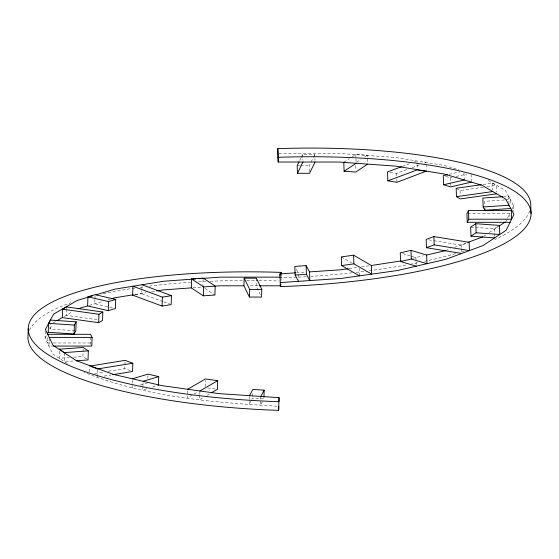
<?xml version="1.0" encoding="UTF-8"?>
<svg xmlns="http://www.w3.org/2000/svg" width="559" height="559" viewBox="0 0 559 559"><rect width="100%" height="100%" fill="white"/><g stroke="black" fill="none" stroke-linecap="round" stroke-linejoin="round"><path stroke-width="0.42" stroke-dasharray="2.79 2.1" d="M281.142 274.769L280.981 280.604M67.283 363.581L52.791 354.001L45.055 338.132L45.3 331.201M47.599 337.769L47.417 342.967L49.989 342.967M49.192 338.265L48.919 346.063L52.35 346.063M74.962 330.69L49.982 328.999L50.163 323.808M59.485 351.332L59.247 358.263L69.372 357.529M64.69 352.995L64.383 361.659L73.669 360.988M66.423 309.448L66.214 315.325L98.216 319.818M66.451 308.61L66.514 306.926M86.736 359.102L82.879 356.551L83.025 352.422M83.053 351.597L83.137 349.116M91.019 344.519L90.265 342.967L90.446 337.762M89.657 371.875L89.831 366.914M94.925 299.421L94.778 303.754L115.399 308.526M94.96 298.555L95.051 295.956M97.294 377.22L97.587 368.947M130.226 370.631L124.818 368.626L125.048 362.001M132.294 380.532L132.05 387.464L135.341 386.479M162.976 301.56L141.72 293.685L141.818 290.82M141.853 289.953L142 285.621M142.915 386.486L142.79 389.951L147.73 388.47M142.943 385.619L143.097 381.287M147.835 378.457L147.988 374.125M187.593 390.986L187.349 397.917L193.267 394.479M202.861 287.046L203.134 279.248M199.78 395.304L199.626 399.636L203.322 397.491M199.808 394.437L199.926 390.972M205.139 386.751L205.349 380.686M249.468 396.534L249.195 404.332L251.438 400.16M256.336 278.186L256.071 285.803L261.186 296.305M252.626 396.345L252.745 392.879M260.801 396.429L260.494 405.093L263.121 400.23M280.911 280.192L281.093 274.993M299.743 160.426L300.84 158.176M301.203 157.421L302.664 154.424L314.794 154.424L314.997 160.342M309.518 171.599L309.309 165.674L310.769 162.676M311.139 161.928L312.963 158.176M313.326 157.421L314.794 154.424M505.909 221.567L507.313 218.681M507.663 217.961L509.773 213.636L467.785 213.622M511.618 209.849L513.637 205.698L505.371 190.374L487.602 180.068M45.055 338.132L46.642 335.197M49.982 328.999L52.211 324.87M251.816 399.468L252.563 398.078L263.869 398.84M343.792 162.299L349.452 158.56M352.282 156.688L355.824 154.354L367.389 155.185L367.64 162.383M356.775 162.201L361.016 159.399M364.559 157.058L367.389 155.185M475.723 227.464L494.296 228.806L498.153 226.262M483.437 236.415L485.61 234.976M489.237 232.579L499.453 225.829M53.322 322.802L55.572 321.502M64.271 316.457L72.698 311.566M194.008 394.053L197.711 391.908M207.026 395.346L210.722 393.201M402.249 166.442L410.425 163.41M413.695 162.201L416.965 160.985L417.056 163.584M390.014 172.298L396.617 173.374L408.063 169.132M412.151 167.616L419.509 164.891M424.414 163.074L426.049 162.466M445.628 250.635L450.463 248.839M454.495 247.351L465.78 243.165M433.903 240.705L461.413 245.177L468.372 242.599M89.216 305.417L103.01 301.287M107.95 299.813L110.416 299.072M140.281 385.004L147.688 382.789M152.663 386.996L158.428 385.277M449.059 174.338L459.784 171.851M445.67 176.385L450.435 177.811L452.084 177.434M456.214 176.476L466.933 173.989M412.647 258.272L423.338 255.798M135.124 294.495L145.878 292.741M151.692 291.798L155.011 291.26M135.117 294.754L141.72 293.685M94.73 373.517L104.184 371.98M108.481 371.281L124.818 368.626M104.177 376.102L111.052 374.984M482.976 184.491L492.486 183.156L496.378 185.413L496.609 192.135M456.815 188.635L460.05 190.514L483.402 187.237M486.861 186.748L496.378 185.413M349.04 268.613L357.397 267.44M361.526 266.86L368.891 265.825M192.953 287.766L201.212 287.165M73.592 357.222L82.879 356.551M503.54 196.656L508.704 196.307L510.465 199.57L510.653 205.034M504.435 199.975L484.625 201.317L484.793 206.187M505.301 199.919L510.465 199.57M296.466 272.778L305.158 272.191M278.766 153.369L338.677 153.369L395.388 157.477L444.16 165.408L458.981 169.845M297.185 165.674L299.778 165.674M300.644 165.674L309.309 165.674M250.411 285.803L258.628 285.803M53.412 342.967L90.265 342.967M276.991 406.211C211.812 402.375 145.088 396.953 83.976 372.287M470.664 227.094L474.884 227.401M207.564 387.96L215.746 389.113M428.746 239.867L433.043 240.566M402.739 253.583L410.145 255.798M410.97 256.043L415.903 257.517L416.148 264.449M163.794 301.86L169.517 303.984M341.318 256.909L351.674 262.919M204.985 288.451L214.901 294.998M296.326 269.186L298.199 272.659M513.637 205.698L513.854 211.763M509.773 213.636L509.927 217.968M508.704 196.307L508.99 204.37M494.296 228.806L494.429 232.698M494.463 233.564L494.582 237.03M492.486 183.156L492.724 189.878M471.104 174.324L471.342 181.256M463.984 173.052L464.222 179.984M460.05 190.514L460.197 194.714M461.413 245.177L461.503 247.658M461.531 248.489L461.671 252.626M450.435 177.811L450.729 186.07M426.112 164.199L426.293 169.398M417.091 164.451L417.273 169.65M396.617 173.374L396.701 175.805M396.82 179.048L396.932 182.297M355.824 154.354L355.957 158.078M355.985 158.945L356.139 163.277M355.44 165.576L355.615 170.439M359.102 268.068L359.346 275M302.664 154.424L302.873 160.342M298.261 274.392L298.443 279.591M529.715 210.946A251.969 64.655 -2 0 1 494.869 239.511M464.236 251.033A251.969 64.655 -2 0 1 460.567 252.158M455.536 253.632A251.969 64.655 -2 0 1 427.984 260.557M427.125 260.746A251.969 64.655 -2 0 1 424.519 261.312M417.482 262.779A251.969 64.655 -2 0 1 411.221 264.009M405.799 265.022A251.969 64.655 -2 0 1 368.954 270.759M363.713 271.429A251.969 64.655 -2 0 1 355.79 272.38M352.254 272.778A251.969 64.655 -2 0 1 310.706 276.419M306.318 276.698A251.969 64.655 -2 0 1 297.535 277.194M296.654 277.236A251.969 64.655 -2 0 1 280.904 277.907M29.508 330.348A251.969 64.655 2 0 1 70.776 302.796M103.254 293.81A251.969 64.655 2 0 1 134.803 288.081M140.176 287.312A251.969 64.655 2 0 1 143.796 286.823M149.281 286.124A251.969 64.655 2 0 1 190.598 282.302M198.606 281.827A251.969 64.655 2 0 1 205.775 281.463M210.268 281.268A251.969 64.655 2 0 1 243.186 280.513M246.687 280.506A251.969 64.655 2 0 1 258.104 280.555M258.985 280.562A251.969 64.655 2 0 1 279.144 281.002"/><path stroke-width="0.84" d="M281.156 273.98L281.184 272.394A251.969 64.655 2 0 0 28.25 328.538L27.95 337.203A251.969 64.655 2 0 0 278.661 410.369L278.731 406.323M49.933 320.992L45.363 329.468L53.091 345.336L76.29 360.66L113.372 374.404L161.817 385.619L218.317 393.557L279.032 397.666L278.962 401.704A251.969 64.655 2 0 1 28.25 328.538M48.221 332.263L48.535 323.34L50.296 320.076L76.136 321.823L75.821 330.753L74.061 334.009L48.221 332.263L47.431 333.73M50.296 320.076L53.629 314.137L77.324 300.4L87.931 297.227M59.547 349.599L59.561 349.179L83.193 347.467L88.336 350.863L88.022 359.947L76.206 360.807M62.328 317.582L62.622 309.183L66.514 306.926L102.835 312.027L102.542 320.426L98.657 322.683L62.328 317.582L57.074 320.628M64.69 352.995L59.561 349.179M74.061 334.009L74.375 325.086L76.136 321.823M87.623 305.892L87.945 296.808L95.093 294.663L115.713 299.442L115.399 308.526L108.243 310.664L87.623 305.892L77.834 308.82M47.718 334.296L90.565 334.296L92.074 337.391L91.774 346.063L53.21 346.063M98.657 322.683L98.95 314.284L102.835 312.027M108.243 310.664L108.565 301.581L115.713 299.442M132.637 295.159L132.951 286.236L162.383 297.136L171.466 295.662L171.152 304.585L162.068 306.066L132.637 295.159L134.293 294.893M89.859 366.082L125.104 360.352L132.832 363.21L132.546 371.49L112.771 374.705M158.428 385.277L158.728 376.612L147.988 374.125L132.357 378.799M162.068 306.066L162.383 297.136M191.297 287.885L191.611 278.955L203.176 278.116L215.208 286.068L214.901 294.998L203.329 295.83L191.297 287.885L163.305 289.911L156.667 290.987M203.329 295.83L203.644 286.907L191.611 278.955M187.656 389.253L205.412 378.953L217.682 380.679L217.381 389.344L211.463 392.774M243.941 285.803L244.206 278.186L256.336 278.186L261.815 289.443L261.549 297.06L249.426 297.06L243.941 285.803L220.015 285.803L203.644 286.907M249.426 297.06L249.691 289.443L244.206 278.186M263.932 397.107L264.169 390.175L252.864 389.413L249.496 395.667M281.121 274.127L281.184 272.394M280.863 284.07L280.8 285.803L259.481 285.803M278.661 410.369L279.032 397.666M299.009 161.928L297.185 165.674L297.451 173.29L309.574 173.29L315.059 162.033M297.451 173.29L302.929 162.033M467.226 222.293L468.735 219.205L511.583 219.205L511.282 210.54L468.435 210.526L466.926 213.622L467.226 222.293L510.081 222.293M260.801 396.429L264.169 390.175M343.792 162.299L344.099 171.229L356.139 163.277M367.703 164.115L355.671 172.067L344.099 171.229M470.978 236.184L476.121 232.782L499.753 234.494L499.439 225.41L475.807 223.698L470.664 227.094L470.978 236.184L494.617 237.896M499.453 225.829L505.189 222.042M199.926 390.972L217.682 380.679M401.432 166.743L387.534 171.892L387.848 180.823L396.932 182.297L426.349 171.131M387.848 180.823L417.28 169.915L426.363 171.389M426.454 247.721L434.182 244.856L469.434 250.593L469.141 242.313L433.896 236.583L426.168 239.448L426.454 247.721L461.706 253.451M468.197 242.271L482.71 236.89M88.72 296.99L92.696 295.802M95.903 294.845L114.84 289.178L163.612 281.247L195.734 278.92M111.241 298.827L114.532 297.842L132.651 294.893M143.097 381.287L158.728 376.612M447.41 174.715L443.287 175.673L443.601 184.763L450.757 186.902L471.377 182.122M443.601 184.763L464.222 179.984M445.628 250.635L426.643 255.03L411.012 250.355L400.272 252.843L400.572 261.507L416.21 266.182M401.25 260.913L371.344 265.483L353.588 255.183L341.318 256.909L341.619 265.574L359.374 275.866M400.572 261.507L411.312 259.02L426.95 263.694L426.643 255.03M97.587 368.947L132.832 363.21M481.243 184.736L456.165 188.257L456.458 196.663L460.343 198.913L496.671 193.812M456.458 196.663L492.786 191.562M341.619 265.574L353.896 263.848L371.651 274.148L371.344 265.483M348.201 268.732L340.683 269.787L309.504 271.898L306.136 265.644L294.831 266.412L295.131 275.077L298.506 281.324M199.039 278.682L220.323 277.138L280.234 277.138M64.704 352.575L88.336 350.863M502.681 196.719L482.864 198.054L483.179 206.984L484.939 210.247L510.779 208.493M483.179 206.984L509.018 205.237M279.996 275.51L279.968 273.896L295.592 272.841M295.131 275.077L306.437 274.308L309.805 280.562L309.504 271.898M280.269 282.561L340.983 278.452L397.484 270.521L445.928 259.299L483.018 245.555L506.209 230.231L513.945 214.363L505.678 199.039L481.977 185.295L444.468 174.073L395.695 166.142L338.985 162.033L278.2 162.033L277.816 148.631A251.969 64.655 -2 0 1 530.75 204.769L531.05 213.433A251.969 64.655 -2 0 1 280.339 286.606L279.968 273.896M249.691 289.443L261.815 289.443M49.227 337.391L92.074 337.391M48.535 323.34L74.375 325.086M62.622 309.183L98.95 314.284M87.945 296.808L108.565 301.581M142.035 284.755L171.466 295.662M91.403 366.655L96.812 368.661M484.884 208.619L484.939 210.247M475.807 223.698L476.121 232.782M468.435 210.526L468.735 219.205M433.896 236.583L434.182 244.856M411.012 250.355L411.312 259.02M353.588 255.183L353.896 263.848M306.136 265.644L306.437 274.308M277.816 148.631L278.2 162.033M278.116 157.296A251.969 64.655 -2 0 1 531.05 213.433"/></g></svg>
